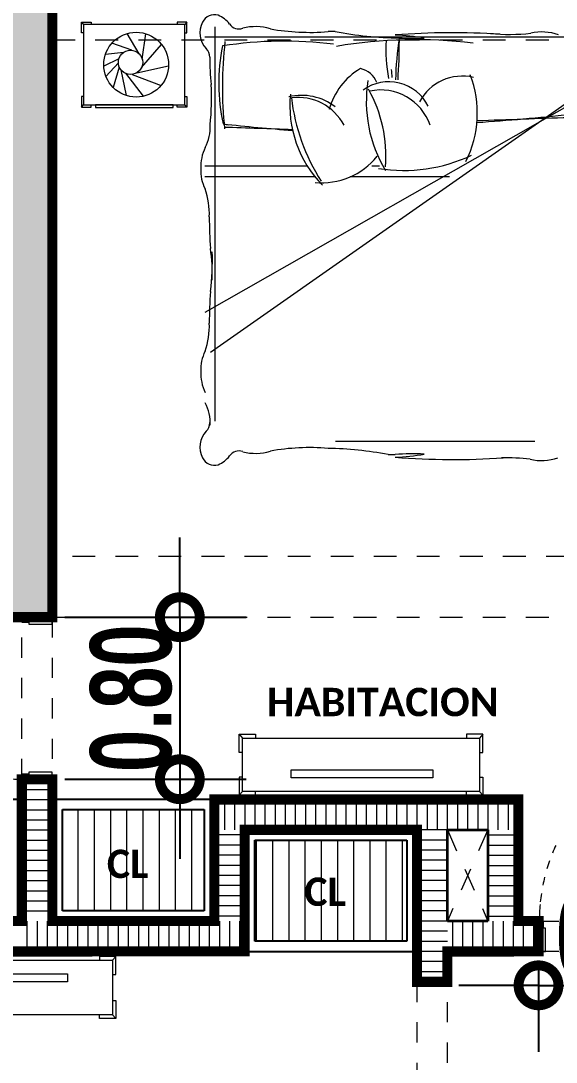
# Model space of a CAD drawing. Header units: metres. Extents: x -144 to 1000, y -717 to 29.
# Drawn here: x 468.91 to 471.55, y -562.62 to -557.48 of the extents above; entities that cross this region are included whole.
import ezdxf

# ---------------------------------------------------------------- set-up
doc = ezdxf.new("R2010")
doc.units = ezdxf.units.M
for name, pattern in [('Basculante', [0.11625, 0.075, -0.04125]), ('basculante modificado', [0.18, 0.1125, -0.0675]), ('Trazo', [0.45, 0.225, -0.225])]:
    doc.linetypes.add(name, pattern=pattern)
doc.layers.get('0').update_dxf_attribs({"color": 1})
doc.layers.get('Defpoints').update_dxf_attribs({"color": 1})
doc.layers.add('00-MEDICION', color=30, linetype='Continuous')
for name, color, linetype, lineweight in [('A-DETL', 1, 'Continuous', 9), ('A-DETL-GENF', 1, 'Continuous', 9), ('A-DETL-MEDM', 1, 'Continuous', 30), ('A-DETL-THIN', 1, 'Continuous', 9), ('A-DOOR', 1, 'Continuous', 9), ('A-DOOR-FRAM', 1, 'Continuous', 9), ('A-DOOR-HDLN', 1, 'Trazo', 20), ('A-GENM', 1, 'Continuous', 9), ('A-WALL', 4, 'Continuous', 9), ('G-ANNO-TEXT', 2, 'Continuous', 9), ('I-FURN', 2, 'Continuous', 9), ('S-COLS', 7, 'Continuous', 9)]:
    doc.layers.add(name, color=color, linetype=linetype, lineweight=lineweight)
doc.layers.add('A-WALL-PATT', color=7, linetype='Continuous', lineweight=35, true_color=0x9c9c9c)
doc.styles.add('Britannic Bold_B_1', font='', dxfattribs={"width": 0.7, "height": 0.4})
doc.styles.add('Calibri_B_1', font='calibrib.ttf', dxfattribs={"height": 0.135})
doc.styles.get('Britannic Bold_B_1').set_extended_font_data('Britannic Bold', bold=True)
doc.dimstyles.new('LINDEROS', dxfattribs={"dimscale": 0.3048, "dimtxt": 0.406749, "dimasz": 0.393701, "dimexe": 0.328084, "dimexo": 0.0625, "dimgap": 0.032808, "dimtad": 1, "dimrnd": 0.01, "dimzin": 0, "dimdsep": 46, "dimtxsty": 'Britannic Bold_B_1', "dimblk1": 'DOTSMALL', "dimblk2": 'DOTSMALL', "dimsah": 1, "dimcen": 0.09, "dimazin": 0, "dimtfac": 1, "dimtdec": 4, "dimtix": 1, "dimtmove": 0, "dimatfit": 3, "dimfxl": 1.64042, "dimfxlon": 1, "dimtvp": 1, "dimtolj": 1, "dimtzin": 0, "dimarcsym": 2})

# ---------------------------------------------------------------- blocks, each defined once
blk = doc.blocks.new('U')
at = {"layer": 'S-COLS', "true_color": 0x5c5c5c}
h = blk.add_hatch(color=251, dxfattribs=at)
h.paths.add_polyline_path([(476.8875, -506.46), (477.3875, -506.46), (477.3875, -505.56), (476.8875, -505.56), (476.8875, -506.4599)])
h.paths.add_polyline_path([(459.3418, -506.46), (459.5877, -506.46), (459.5877, -505.56), (459.0877, -505.56), (459.0877, -506.46)])
h.paths.add_polyline_path([(467.2877, -506.4599), (467.2877, -505.5599), (466.7877, -505.5599), (466.7877, -506.4599), (467.1113, -506.4599)])
h.paths.add_polyline_path([(476.9878, -498.7599), (477.3878, -498.7599), (477.3878, -498.06), (476.9878, -498.06), (476.9878, -498.4884)])
h.paths.add_polyline_path([(459.0877, -498.7599), (459.5877, -498.7599), (459.5877, -498.06), (459.0877, -498.06), (459.0877, -498.6957)])
h.paths.add_polyline_path([(473.5878, -498.7599), (473.5877, -495.6099), (473.0878, -495.61), (473.0878, -498.7599), (473.5877, -498.7599)])
h.paths.add_polyline_path([(462.9877, -498.7599), (464.9877, -498.7599), (464.9873, -498.26), (463.2875, -498.26), (463.2875, -496.11), (464.9878, -496.11), (464.9873, -495.61), (462.9875, -495.6101), (462.9875, -498.7599)])
h.paths.add_polyline_path([(467.2877, -498.7599), (467.2877, -497.8599), (466.7877, -497.8599), (466.7877, -498.7599), (467.1113, -498.7599)])
h.paths.add_polyline_path([(466.7878, -496.51), (467.2878, -496.51), (467.2878, -495.61), (466.7878, -495.61), (466.7878, -496.11)])
h.paths.add_polyline_path([(459.3625, -496.31), (459.5875, -496.31), (459.5875, -495.6089), (459.0875, -495.6089), (459.0875, -496.31), (459.3418, -496.31)])
h.paths.add_polyline_path([(477.1008, -496.31), (477.3878, -496.31), (477.3878, -495.6089), (476.9878, -495.6089), (476.9878, -496.31)])
h.paths.add_polyline_path([(466.7877, -487.61), (467.2877, -487.61), (467.2877, -486.71), (466.7877, -486.71), (466.7877, -487.3251)])
h.paths.add_polyline_path([(477.3877, -487.61), (477.3877, -486.7102), (476.8877, -486.7102), (476.8877, -487.61)])
h.paths.add_polyline_path([(459.8127, -487.01), (460.1877, -487.01), (460.1877, -486.51), (459.2877, -486.51), (459.2877, -487.01), (459.7127, -487.01)])
at = {"layer": 'A-DETL', "color": 7, "linetype": 'basculante modificado'}
for p, q in [((473.5877, -495.9099), (476.9878, -495.9099)), ((476.9871, -498.4599), (473.5877, -498.4599)), ((473.5877, -498.7599), (476.9878, -498.7599)), ((475.5377, -499.8099), (475.7377, -500.2599)), ((475.7377, -499.8099), (475.5377, -500.2599))]:
    blk.add_line(p, q, dxfattribs=at)
at = {"layer": 'A-DETL-GENF', "linetype": 'Basculante'}
for p, q in [((473.4377, -498.7599), (473.5877, -498.7599)), ((473.4377, -499.5599), (473.4377, -498.7599)), ((473.5877, -498.7599), (473.5877, -499.5599)), ((473.5877, -499.5599), (473.4377, -499.5599)), ((475.9877, -500.4099), (475.9877, -500.2599)), ((475.9877, -500.2599), (476.8877, -500.2599)), ((476.8877, -500.4099), (475.9877, -500.4099)), ((475.3877, -500.5599), (475.3877, -501.7599)), ((475.5377, -501.7599), (475.5377, -500.5599))]:
    blk.add_line(p, q, dxfattribs=at)
at = {"layer": 'A-DETL-GENF', "color": 251, "true_color": 0x535353}
for p, q in [((473.7163, -500.2099), (473.7163, -499.7099)), ((473.7963, -500.2099), (473.7963, -499.7099)), ((473.8763, -500.2099), (473.8763, -499.7099)), ((473.9563, -500.2099), (473.9563, -499.7099)), ((474.0363, -500.2099), (474.0363, -499.7099)), ((474.1163, -500.2099), (474.1163, -499.7099)), ((474.1963, -500.2099), (474.1963, -499.7099)), ((474.2763, -500.2099), (474.2763, -499.7099)), ((474.5963, -500.3599), (474.5963, -499.8599)), ((474.6763, -500.3599), (474.6763, -499.8599)), ((474.7563, -500.3599), (474.7563, -499.8599)), ((474.8363, -500.3599), (474.8363, -499.8599)), ((474.9163, -500.3599), (474.9163, -499.8599)), ((474.9963, -500.3599), (474.9963, -499.8599)), ((475.0763, -500.3599), (475.0763, -499.8599)), ((475.1563, -500.3599), (475.1563, -499.8599)), ((475.2363, -500.3599), (475.2363, -499.8599)), ((475.3163, -500.3599), (475.3163, -499.8599))]:
    blk.add_line(p, q, dxfattribs=at)
at = {"layer": 'A-DETL-MEDM'}
blk.add_line((475.5377, -500.5599), (475.3877, -500.5599), dxfattribs=at)
at = {"layer": 'A-DETL-THIN'}
for p, q in [((474.3377, -499.7099), (473.6377, -499.7099)), ((473.6377, -499.7099), (473.6377, -500.2099)), ((474.3377, -500.2099), (474.3377, -499.7099)), ((475.3377, -499.8599), (474.5877, -499.8599)), ((474.5877, -499.8599), (474.5877, -500.3599)), ((475.3377, -500.3599), (475.3377, -499.8599)), ((473.6377, -500.2099), (474.3377, -500.2099)), ((474.5877, -500.3599), (475.3377, -500.3599))]:
    blk.add_line(p, q, dxfattribs=at)
at = {"layer": 'A-DOOR'}
blk.add_line((473.4377, -498.7599), (473.5877, -498.7599), dxfattribs=at)
for centre, radius, start, end in [((473.4377, -498.7599), 0.8, 264.8602, 270), ((476.8862, -500.2579), 0.8947, 155.4605, 158.1223), ((476.8862, -500.2579), 0.8947, 160.7809, 163.4371), ((476.8862, -500.2579), 0.8947, 166.0919, 168.7462), ((476.8862, -500.2579), 0.8947, 171.4009, 174.0571), ((476.8862, -500.2579), 0.8947, 174.8602, 180)]:
    blk.add_arc(centre, radius, start, end, dxfattribs=at)
at = {"layer": 'A-DOOR-FRAM'}
for p, q in [((473.4377, -498.7599), (473.4377, -498.7849)), ((473.5877, -498.7949), (473.5877, -498.7599)), ((473.4377, -498.7849), (473.4727, -498.7849)), ((473.4727, -498.7849), (473.4727, -498.7949)), ((473.4727, -498.7949), (473.5877, -498.7949)), ((473.4727, -499.5349), (473.4377, -499.5349)), ((473.4377, -499.5349), (473.4377, -499.5599)), ((473.5877, -499.5249), (473.4727, -499.5249)), ((473.4727, -499.5249), (473.4727, -499.5349)), ((473.5877, -499.5599), (473.5877, -499.5249)), ((476.0127, -500.2599), (475.9877, -500.2599)), ((476.0127, -500.2949), (476.0127, -500.2599)), ((476.0227, -500.2949), (476.0127, -500.2949)), ((476.0227, -500.4099), (476.0227, -500.2949)), ((475.9877, -500.4099), (476.0227, -500.4099))]:
    blk.add_line(p, q, dxfattribs=at)
at = {"layer": 'A-DOOR-HDLN'}
for p, q in [((473.5877, -499.5599), (473.4377, -499.5599)), ((475.9877, -500.4099), (475.9877, -500.2599))]:
    blk.add_line(p, q, dxfattribs=at)
at = {"layer": 'A-GENM', "lineweight": 25}
for p, q in [((473.4377, -499.6599), (471.3877, -499.6599)), ((473.4377, -500.2599), (473.4377, -499.6599)), ((474.3877, -499.6599), (473.5877, -499.6599)), ((473.5877, -499.6599), (473.5877, -500.2599)), ((474.3877, -500.2599), (474.3877, -499.6599)), ((473.6377, -499.7099), (474.3377, -499.7099)), ((473.6377, -500.2099), (473.6377, -499.7099)), ((474.3377, -499.7099), (474.3377, -500.2099)), ((475.3877, -499.8099), (474.5377, -499.8099)), ((474.5377, -499.8099), (474.5377, -500.4099)), ((475.3877, -500.4099), (475.3877, -499.8099)), ((474.5877, -499.8599), (475.3377, -499.8599)), ((474.5877, -500.3599), (474.5877, -499.8599)), ((475.3377, -499.8599), (475.3377, -500.3599)), ((474.3377, -500.2099), (473.6377, -500.2099)), ((471.3877, -500.2599), (473.4377, -500.2599)), ((473.5877, -500.2599), (474.3877, -500.2599)), ((475.3377, -500.3599), (474.5877, -500.3599)), ((474.5377, -500.4099), (475.3877, -500.4099))]:
    blk.add_line(p, q, dxfattribs=at)
at = {"layer": 'A-WALL', "lineweight": 35}
for p, q in [((473.4377, -499.5599), (473.4377, -500.2599)), ((473.5877, -499.5599), (473.4377, -499.5599)), ((473.5877, -500.2599), (473.5877, -499.5599)), ((475.8877, -499.6599), (474.3877, -499.6599)), ((474.3877, -499.6599), (474.3877, -500.2599)), ((475.8877, -500.2599), (475.8877, -499.6599)), ((474.5377, -499.8099), (475.3877, -499.8099)), ((474.5377, -500.4099), (474.5377, -499.8099)), ((475.3877, -499.8099), (475.3877, -500.5599)), ((475.5377, -499.8099), (475.7377, -499.8099)), ((475.5377, -500.2599), (475.5377, -499.8099)), ((475.7377, -499.8099), (475.7377, -500.2599)), ((473.4377, -500.2599), (471.3875, -500.2599)), ((474.3877, -500.2599), (473.5877, -500.2599)), ((475.7377, -500.2599), (475.5377, -500.2599)), ((475.9877, -500.2599), (475.8877, -500.2599)), ((475.9877, -500.4099), (475.9877, -500.2599)), ((471.7377, -500.4099), (474.5377, -500.4099)), ((475.5377, -500.5599), (475.5377, -500.4099)), ((475.5377, -500.4099), (475.9877, -500.4099))]:
    blk.add_line(p, q, dxfattribs=at)
at = {"layer": 'A-WALL-PATT', "color": 8, "lineweight": 5, "true_color": 0x727272}
for p, q in [((473.4377, -499.5601), (473.5877, -499.5601)), ((473.4377, -499.6101), (473.5877, -499.6101)), ((473.4377, -499.6601), (473.5877, -499.6601)), ((474.4373, -499.6599), (474.4373, -499.8099)), ((474.4873, -499.6599), (474.4873, -499.8099)), ((474.5373, -499.6599), (474.5373, -499.8099)), ((474.5873, -499.6599), (474.5873, -499.8099)), ((474.6373, -499.6599), (474.6373, -499.8099)), ((474.6873, -499.6599), (474.6873, -499.8099)), ((474.7373, -499.6599), (474.7373, -499.8099)), ((474.7873, -499.6599), (474.7873, -499.8099)), ((474.8373, -499.6599), (474.8373, -499.8099)), ((474.8873, -499.6599), (474.8873, -499.8099)), ((474.9373, -499.6599), (474.9373, -499.8099)), ((474.9873, -499.6599), (474.9873, -499.8099)), ((475.0373, -499.6599), (475.0373, -499.8099)), ((475.0873, -499.6599), (475.0873, -499.8099)), ((475.1373, -499.6599), (475.1373, -499.8099)), ((475.1873, -499.6599), (475.1873, -499.8099)), ((475.2373, -499.6599), (475.2373, -499.8099)), ((475.2873, -499.6599), (475.2873, -499.8099)), ((475.3373, -499.6599), (475.3373, -499.8099)), ((475.3873, -499.6599), (475.3873, -499.8099)), ((475.4373, -499.6599), (475.4373, -499.8099)), ((475.4873, -499.6599), (475.4873, -499.8099)), ((475.5373, -499.6599), (475.5373, -499.8099)), ((475.5873, -499.6599), (475.5873, -499.8099)), ((475.6373, -499.6599), (475.6373, -499.8099)), ((475.6873, -499.6599), (475.6873, -499.8099)), ((475.7373, -499.6599), (475.7373, -499.8099)), ((475.7873, -499.6599), (475.7873, -499.8099)), ((475.8373, -499.6599), (475.8373, -499.8099)), ((475.8873, -499.6599), (475.8873, -499.8099)), ((473.4377, -499.7101), (473.5877, -499.7101)), ((473.4377, -499.7601), (473.5877, -499.7601)), ((473.4377, -499.8101), (473.5877, -499.8101)), ((474.5377, -499.8351), (474.3877, -499.8351)), ((475.5377, -499.8101), (475.3877, -499.8101)), ((475.7377, -499.8351), (475.8877, -499.8351)), ((473.4377, -499.8601), (473.5877, -499.8601)), ((474.5377, -499.8851), (474.3877, -499.8851)), ((475.5377, -499.8601), (475.3877, -499.8601)), ((475.7377, -499.8851), (475.8877, -499.8851)), ((473.4377, -499.9101), (473.5877, -499.9101)), ((474.5377, -499.9351), (474.3877, -499.9351)), ((475.5377, -499.9101), (475.3877, -499.9101)), ((475.7377, -499.9351), (475.8877, -499.9351)), ((473.4377, -499.9601), (473.5877, -499.9601)), ((474.5377, -499.9851), (474.3877, -499.9851)), ((475.5377, -499.9601), (475.3877, -499.9601)), ((475.7377, -499.9851), (475.8877, -499.9851)), ((473.4377, -500.0101), (473.5877, -500.0101)), ((474.5377, -500.0351), (474.3877, -500.0351)), ((475.5377, -500.0101), (475.3877, -500.0101)), ((475.7377, -500.0351), (475.8877, -500.0351)), ((473.4377, -500.0601), (473.5877, -500.0601)), ((474.5377, -500.0851), (474.3877, -500.0851)), ((475.5377, -500.0601), (475.3877, -500.0601)), ((475.7377, -500.0851), (475.8877, -500.0851)), ((473.4377, -500.1101), (473.5877, -500.1101)), ((474.5377, -500.1351), (474.3877, -500.1351)), ((475.5377, -500.1101), (475.3877, -500.1101)), ((475.7377, -500.1351), (475.8877, -500.1351)), ((473.4377, -500.1601), (473.5877, -500.1601)), ((474.5377, -500.1851), (474.3877, -500.1851)), ((475.5377, -500.1601), (475.3877, -500.1601)), ((475.7377, -500.1851), (475.8877, -500.1851)), ((473.4377, -500.2101), (473.5877, -500.2101)), ((474.5377, -500.2351), (474.3877, -500.2351)), ((475.5377, -500.2101), (475.3877, -500.2101)), ((475.7377, -500.2351), (475.8877, -500.2351)), ((473.4626, -500.2599), (473.4626, -500.4099)), ((473.5126, -500.2599), (473.5126, -500.4099)), ((473.5626, -500.2599), (473.5626, -500.4099)), ((473.6126, -500.2599), (473.6126, -500.4099)), ((473.6626, -500.2599), (473.6626, -500.4099)), ((473.7126, -500.2599), (473.7126, -500.4099)), ((473.7626, -500.2599), (473.7626, -500.4099)), ((473.8126, -500.2599), (473.8126, -500.4099)), ((473.8626, -500.2599), (473.8626, -500.4099)), ((473.9126, -500.2599), (473.9126, -500.4099)), ((473.9626, -500.2599), (473.9626, -500.4099)), ((474.0126, -500.2599), (474.0126, -500.4099)), ((474.0626, -500.2599), (474.0626, -500.4099)), ((474.1126, -500.2599), (474.1126, -500.4099)), ((474.1626, -500.2599), (474.1626, -500.4099)), ((474.2126, -500.2599), (474.2126, -500.4099)), ((474.2626, -500.2599), (474.2626, -500.4099)), ((474.3126, -500.2599), (474.3126, -500.4099)), ((474.3626, -500.2599), (474.3626, -500.4099)), ((474.4126, -500.2599), (474.4126, -500.4099)), ((474.4626, -500.2599), (474.4626, -500.4099)), ((474.5126, -500.2599), (474.5126, -500.4099)), ((475.5377, -500.2601), (475.3877, -500.2601)), ((475.5377, -500.3101), (475.3877, -500.3101)), ((475.5623, -500.2599), (475.5623, -500.4099)), ((475.6123, -500.2599), (475.6123, -500.4099)), ((475.6623, -500.2599), (475.6623, -500.4099)), ((475.7123, -500.2599), (475.7123, -500.4099)), ((475.7623, -500.2599), (475.7623, -500.4099)), ((475.8123, -500.2599), (475.8123, -500.4099)), ((475.8623, -500.2599), (475.8623, -500.4099)), ((475.9123, -500.2599), (475.9123, -500.4099)), ((475.9623, -500.2599), (475.9623, -500.4099)), ((475.5377, -500.3601), (475.3877, -500.3601)), ((475.5377, -500.4101), (475.3877, -500.4101)), ((475.5377, -500.4601), (475.3877, -500.4601)), ((475.5377, -500.5101), (475.3877, -500.5101))]:
    blk.add_line(p, q, dxfattribs=at)
at = {"layer": 'I-FURN'}
for p, q in [((473.7325, -495.8228), (473.7424, -495.8338)), ((473.7325, -495.8228), (473.7801, -495.8228)), ((473.7325, -495.8752), (473.7325, -495.8228)), ((473.7424, -495.8338), (473.7424, -496.2309)), ((474.2424, -495.8338), (473.7424, -495.8338)), ((473.7801, -495.8228), (473.7801, -495.8338)), ((474.2047, -495.8228), (474.2047, -495.8338)), ((474.2524, -495.8228), (474.2047, -495.8228)), ((474.2524, -495.8228), (474.2424, -495.8338)), ((474.2424, -496.2309), (474.2424, -495.8338)), ((474.2524, -495.8752), (474.2524, -495.8228)), ((473.7424, -495.8752), (473.7325, -495.8752)), ((474.0161, -495.9782), (473.957, -495.8786)), ((474.032, -496.0057), (474.0489, -495.8792)), ((474.2424, -495.8752), (474.2524, -495.8752)), ((474.3899, -495.8459), (474.3899, -497.7919)), ((473.9807, -495.9613), (473.8817, -495.9266)), ((474.0282, -496.0466), (474.1276, -495.933)), ((474.9861, -495.897), (474.3412, -495.897)), ((476.1849, -495.897), (474.4702, -495.897)), ((473.9393, -495.972), (473.8499, -495.9825)), ((473.9164, -496.0041), (473.8421, -496.0396)), ((473.914, -496.0232), (473.8528, -496.0909)), ((474.0044, -496.0727), (474.162, -496.0373)), ((473.9187, -496.0443), (473.8876, -496.1441)), ((473.9265, -496.0577), (473.9519, -496.1842)), ((473.9494, -496.0745), (474.037, -496.1883)), ((473.9814, -496.0805), (474.1252, -496.1343)), ((473.7325, -496.1895), (473.7325, -496.2418)), ((473.7424, -496.1895), (473.7325, -496.1895)), ((474.2424, -496.1895), (474.2524, -496.1895)), ((474.2524, -496.1895), (474.2524, -496.2418)), ((476.1849, -496.1803), (474.368, -497.4528)), ((473.7325, -496.2418), (473.7424, -496.2309)), ((473.7325, -496.2418), (473.7801, -496.2418)), ((473.7424, -496.2309), (474.2424, -496.2309)), ((473.7801, -496.2418), (473.7801, -496.2309)), ((474.1836, -496.2309), (473.8013, -496.2309)), ((473.8013, -496.2309), (473.8013, -496.2436)), ((473.8013, -496.2436), (474.1836, -496.2436)), ((474.1836, -496.2436), (474.1836, -496.2309)), ((474.2047, -496.2418), (474.2047, -496.2309)), ((474.2524, -496.2418), (474.2047, -496.2418)), ((474.2524, -496.2418), (474.2424, -496.2309)), ((476.1849, -496.2056), (474.3412, -497.2558)), ((474.8464, -496.5329), (474.3412, -496.5329)), ((475.2031, -496.5329), (475.1645, -496.5329)), ((474.8842, -496.5859), (474.3412, -496.5859)), ((475.5485, -496.5859), (475.0585, -496.5859)), ((475.9701, -497.8924), (474.9861, -497.8924)), ((474.51, -499.3378), (474.5915, -499.3378)), ((474.51, -499.4274), (474.51, -499.3378)), ((474.51, -499.3378), (474.527, -499.3565)), ((474.527, -499.3565), (475.6959, -499.3565)), ((474.527, -499.6202), (474.527, -499.3565)), ((474.5915, -499.3378), (474.5915, -499.3565)), ((475.6314, -499.3378), (475.6314, -499.3565)), ((475.7129, -499.3378), (475.6314, -499.3378)), ((475.7129, -499.3378), (475.6959, -499.3565)), ((475.6959, -499.3565), (475.6959, -499.6202)), ((475.7129, -499.4274), (475.7129, -499.3378)), ((474.527, -499.4274), (474.51, -499.4274)), ((475.6959, -499.4274), (475.7129, -499.4274)), ((474.767, -499.5138), (475.4659, -499.5138)), ((474.767, -499.553), (474.767, -499.5138)), ((475.4659, -499.5138), (475.4659, -499.553)), ((474.51, -499.5494), (474.51, -499.6389)), ((474.527, -499.5494), (474.51, -499.5494)), ((475.4659, -499.553), (474.767, -499.553)), ((475.6959, -499.5494), (475.7129, -499.5494)), ((475.7129, -499.5494), (475.7129, -499.6389)), ((474.51, -499.6389), (474.527, -499.6202)), ((474.51, -499.6389), (474.5915, -499.6389)), ((475.6959, -499.6202), (474.527, -499.6202)), ((474.5915, -499.6389), (474.5915, -499.6202)), ((475.6314, -499.6389), (475.6314, -499.6202)), ((475.7129, -499.6389), (475.6314, -499.6389)), ((475.7129, -499.6389), (475.6959, -499.6202)), ((472.3378, -500.4536), (473.8846, -500.4536)), ((473.8201, -500.4349), (473.8201, -500.4536)), ((473.9016, -500.4349), (473.8201, -500.4349)), ((473.9016, -500.4349), (473.8846, -500.4536)), ((473.8846, -500.4536), (473.8846, -500.7226)), ((473.9016, -500.5245), (473.9016, -500.4349)), ((472.5786, -500.5208), (473.6627, -500.5208)), ((473.6627, -500.56), (472.5786, -500.56)), ((473.6627, -500.5208), (473.6627, -500.56)), ((473.8846, -500.5245), (473.9016, -500.5245)), ((473.8846, -500.6517), (473.9016, -500.6517)), ((473.9016, -500.6517), (473.9016, -500.7413)), ((473.8846, -500.7226), (472.3378, -500.7226)), ((473.8201, -500.7413), (473.8201, -500.7226)), ((473.9016, -500.7413), (473.8201, -500.7413)), ((473.9016, -500.7413), (473.8846, -500.7226))]:
    blk.add_line(p, q, dxfattribs=at)
for centre, radius in [((474.002, -496.0322), 0.16), ((473.974, -496.021), 0.06)]:
    blk.add_circle(centre, radius, dxfattribs=at)
for centre, radius, start, end in [((474.388, -495.8498), 0.0644, 72.9418, 155.3448), ((474.4264, -495.876), 0.1105, 151.2787, 224.2159), ((474.3488, -495.9204), 0.1443, 38.044, 66.2939), ((474.5088, -495.8), 0.0559, 214.1356, 289.7689), ((474.5914, -496.0905), 0.2462, 72.8192, 105.0013), ((474.8424, -494.8986), 0.9731, 259.4443, 267.7924), ((474.863, -494.8986), 0.9742, 266.5835, 275.0474), ((474.9742, -496.7163), 0.8477, 89.3603, 91.7242), ((475.3044, -494.2218), 1.6778, 258.9775, 269.8302), ((475.5642, -499.5577), 3.683, 86.3786, 94.4267), ((475.2416, -496.9006), 1.0156, 79.6685, 87.8399), ((475.8432, -494.9096), 0.9731, 264.5106, 276.2833), ((476.0047, -496.1169), 0.2462, 70.7263, 102.9084), ((475.319, -496.1249), 0.9098, 168.2565, 192.6825), ((476.4227, -496.1431), 1.9954, 173.5293, 185.9065), ((474.7323, -497.8739), 1.9579, 82.8391, 98.9331), ((475.3811, -498.2295), 2.3207, 82.9859, 99.6715), ((476.012, -495.9546), 0.778, 176.877, 190.8333), ((476.8521, -496.1328), 1.57, 171.4572, 179.0553), ((472.2622, -495.9066), 3.0385, 356.2238, 359.8937), ((475.3657, -494.929), 0.9742, 266.0892, 273.4165), ((474.3076, -495.9944), 0.0572, 358.5556, 46.2435), ((475.6324, -495.9968), 1.2676, 179.9592, 186.0322), ((475.2786, -496.3428), 0.3369, 120.2878, 164.5982), ((475.0851, -496.1615), 0.1121, 21.6793, 77.8243), ((474.4976, -496.1178), 0.7676, 1.6124, 4.6254), ((475.6108, -496.3269), 0.2382, 76.5097, 152.2958), ((475.1505, -496.2719), 0.5349, 333.4974, 20.6974), ((473.1636, -496.2007), 1.2103, 353.88, 3.3505), ((475.2484, -496.3335), 0.2171, 26.1579, 125.8329), ((475.7893, -496.2149), 0.6518, 170.8023, 211.3458), ((474.819, -496.4525), 0.2687, 51.9188, 103.6704), ((475.3217, -496.2339), 0.5616, 174.187, 224.4731), ((474.7988, -496.4532), 0.2596, 27.9999, 96.8874), ((475.735, -496.0824), 0.9739, 186.6646, 212.6196), ((474.5467, -496.4863), 0.6879, 355.8503, 28.9544), ((475.208, -496.4163), 0.2591, 19.1658, 101.9587), ((474.9427, -485.2855), 11.0568, 273.84122, 276.22843), ((478.2119, -560.6593), 64.3987, 91.845623, 92.249669), ((474.1489, -496.3406), 0.2183, 332.5424, 2.8438), ((475.631, -485.3331), 11.0568, 263.77157, 265.55351), ((474.7228, -494.7273), 1.6237, 259.6594, 260.6708), ((472.3618, -560.707), 64.3987, 87.854181, 88.154377), ((474.5393, -496.5377), 0.219, 153.8724, 182.0368), ((474.9191, -496.2668), 0.3482, 264.3187, 321.2722), ((475.3223, -495.7687), 0.7857, 260.9394, 295.2191), ((474.5205, -496.5547), 0.2003, 177.3508, 206.953), ((473.9924, -496.7686), 0.3706, 357.672, 19.3936), ((476.7364, -496.7733), 2.3738, 180.2505, 184.0312), ((473.5, -497.0672), 0.8777, 358.077, 8.3227), ((473.0119, -496.9934), 1.3659, 353.3302, 1.5425), ((476.7364, -497.3189), 2.3738, 175.9688, 179.7495), ((473.9924, -497.3236), 0.3706, 340.6064, 2.328), ((474.5205, -497.5375), 0.2003, 153.047, 182.6492), ((474.5393, -497.5545), 0.219, 177.9632, 206.1276), ((474.1489, -497.8016), 0.2183, 357.1562, 27.4576), ((474.4264, -497.9193), 0.1105, 135.7841, 208.7213), ((474.3076, -497.8009), 0.0572, 313.7565, 1.4444), ((474.5088, -497.9953), 0.0559, 70.2311, 145.8644), ((474.5914, -497.7049), 0.2462, 254.9987, 287.1808), ((474.8424, -498.8967), 0.9731, 92.2076, 100.5557), ((474.863, -498.8968), 0.9742, 84.9526, 93.4165), ((474.9242, -499.604), 1.6778, 78.9775, 89.1654), ((474.388, -497.9456), 0.0644, 204.6552, 287.0582), ((474.3488, -497.875), 0.1443, 293.7061, 321.956), ((475.2545, -497.1095), 0.8477, 269.3603, 271.7242), ((475.2416, -496.9556), 1.0156, 272.1601, 280.3315), ((475.5642, -494.2985), 3.683, 265.5733, 273.8684), ((475.3657, -498.9272), 0.9742, 86.5835, 95.0474), ((475.8342, -498.9466), 0.9731, 83.3842, 91.7324), ((476.0027, -497.7403), 0.2462, 256.7592, 288.9412)]:
    blk.add_arc(centre, radius, start, end, dxfattribs=at)
at = {"layer": 'S-COLS', "lineweight": 35}
for p, q in [((473.5878, -498.7599), (473.5878, -495.6099)), ((473.0878, -498.7599), (473.5878, -498.7599))]:
    blk.add_line(p, q, dxfattribs=at)
at = {"layer": 'G-ANNO-TEXT', "style": 'Calibri_B_1'}
for s, p in [('HABITACION', (474.6466, -499.2486)), ('CL', (473.8574, -500.0476)), ('CL', (474.8318, -500.185))]:
    blk.add_text(s, height=0.14, dxfattribs=at).set_placement(p)
blk = doc.blocks.new('_DotSmall')
at = {"color": 0, "linetype": 'ByBlock', "const_width": 0.5}
blk.add_lwpolyline([(-0.0625, 0, 1), (0.0625, 0, 1)], format="xyb", close=True, dxfattribs=at)
blk = doc.blocks.new('*D596')
at = {"layer": '00-MEDICION', "color": 0, "lineweight": -2, "transparency": 16777216}
for p, q in [((471.4649, -562.1324), (471.4649, -562.5653)), ((472.3649, -562.1324), (472.3649, -562.5653)), ((471.4649, -562.2373), (471.0712, -562.2373)), ((471.4649, -562.2373), (472.3649, -562.2373)), ((472.3649, -562.2373), (472.7586, -562.2373))]:
    blk.add_line(p, q, dxfattribs=at)
at = {"layer": 'Defpoints', "color": 0, "transparency": 16777216}
for p in [(471.4649, -562.0699), (472.3649, -562.0699), (472.3649, -562.2373)]:
    blk.add_point(p, dxfattribs=at)
at = {"layer": '00-MEDICION', "color": 0, "lineweight": -2, "transparency": 16777216, "xscale": 0.3937007874015748, "yscale": 0.3937007874015748, "zscale": 0.3937007874015748}
blk.add_blockref('_DotSmall', (471.4649, -562.2373), dxfattribs=at)
at = {"layer": '00-MEDICION', "color": 0, "lineweight": -2, "transparency": 16777216, "xscale": 0.3937007874015748, "yscale": 0.3937007874015748, "zscale": 0.3937007874015748, "rotation": 180}
blk.add_blockref('_DotSmall', (472.3649, -562.2373), dxfattribs=at)
at = {"layer": '00-MEDICION', "color": 0, "transparency": 16777216, "insert": (471.9149, -561.9978), "char_height": 0.4, "attachment_point": 5, "style": 'Britannic Bold_B_1'}
blk.add_mtext('\\A1;0.90', dxfattribs=at)
blk = doc.blocks.new('*D607')
at = {"layer": '00-MEDICION', "color": 0, "lineweight": -2, "transparency": 16777216}
for p, q in [((469.6945, -560.4199), (469.6945, -560.0262)), ((469.1274, -560.4199), (470.0226, -560.4199)), ((469.6945, -560.4199), (469.6945, -561.2199)), ((469.1274, -561.2199), (470.0226, -561.2199)), ((469.6945, -561.2199), (469.6945, -561.6136))]:
    blk.add_line(p, q, dxfattribs=at)
at = {"layer": 'Defpoints', "color": 0, "transparency": 16777216}
for p in [(469.0649, -560.4199), (469.0649, -561.2199), (469.6945, -561.2199)]:
    blk.add_point(p, dxfattribs=at)
at = {"layer": '00-MEDICION', "color": 0, "lineweight": -2, "transparency": 16777216, "xscale": 0.3937007874015748, "yscale": 0.3937007874015748, "zscale": 0.3937007874015748}
for p, rotation in [((469.6945, -560.4199), 270), ((469.6945, -561.2199), 90)]:
    blk.add_blockref('_DotSmall', p, dxfattribs=dict(at, rotation=rotation))
at = {"layer": '00-MEDICION', "color": 0, "transparency": 16777216, "insert": (469.4548, -560.8199), "char_height": 0.4, "attachment_point": 5, "rotation": 90, "style": 'Britannic Bold_B_1'}
blk.add_mtext('\\A1;0.80', dxfattribs=at)

msp = doc.modelspace()

# ---------------------------------------------------------------- linework, layer by layer
at = {"layer": '00-MEDICION', "const_width": 0.05}
for points in [[(466.8648, -560.4201), (469.0651, -560.4199), (469.0651, -557.4199)], [(467.215, -562.0701), (470.0149, -562.0699), (470.0149, -561.4699), (470.8646, -561.4699), (470.865, -562.2199), (471.015, -562.2199), (471.015, -562.0701), (471.4649, -562.0699), (471.4649, -561.9199), (471.3649, -561.9199), (471.3649, -561.3199), (469.8649, -561.3199), (469.8649, -561.9199), (469.0649, -561.9199), (469.0649, -561.3199), (469.0649, -561.2201), (468.9149, -561.2201), (468.9149, -561.3201), (468.9149, -561.9199), (466.865, -561.9199)]]:
    msp.add_lwpolyline(points, dxfattribs=at)

# ---------------------------------------------------------------- block references
at = {"color": 3}
msp.add_blockref('U', (-4.5227, -61.66), dxfattribs=at)

# ---------------------------------------------------------------- dimensions: what is measured, and where the dimension line sits
at = {"layer": '00-MEDICION'}
dim = msp.add_linear_dim(base=(469.6945, -561.2199), p1=(469.0649, -560.4199), p2=(469.0649, -561.2199), angle=90, dimstyle='LINDEROS', override={"dimscale": 1, "dimpost": '<>'}, dxfattribs=at)
dim.commit()
dim.dimension.update_dxf_attribs({"geometry": '*D607', "text_midpoint": (469.4548, -560.8199)})
dim = msp.add_aligned_dim(p1=(471.4649, -562.0699), p2=(472.3649, -562.0699), distance=-0.1673, dimstyle='LINDEROS', override={"dimscale": 1, "dimpost": '<>'}, dxfattribs=at)
dim.commit()
dim.dimension.update_dxf_attribs({"geometry": '*D596', "text_midpoint": (471.9149, -561.9978)})

doc.saveas('drawing.dxf')
